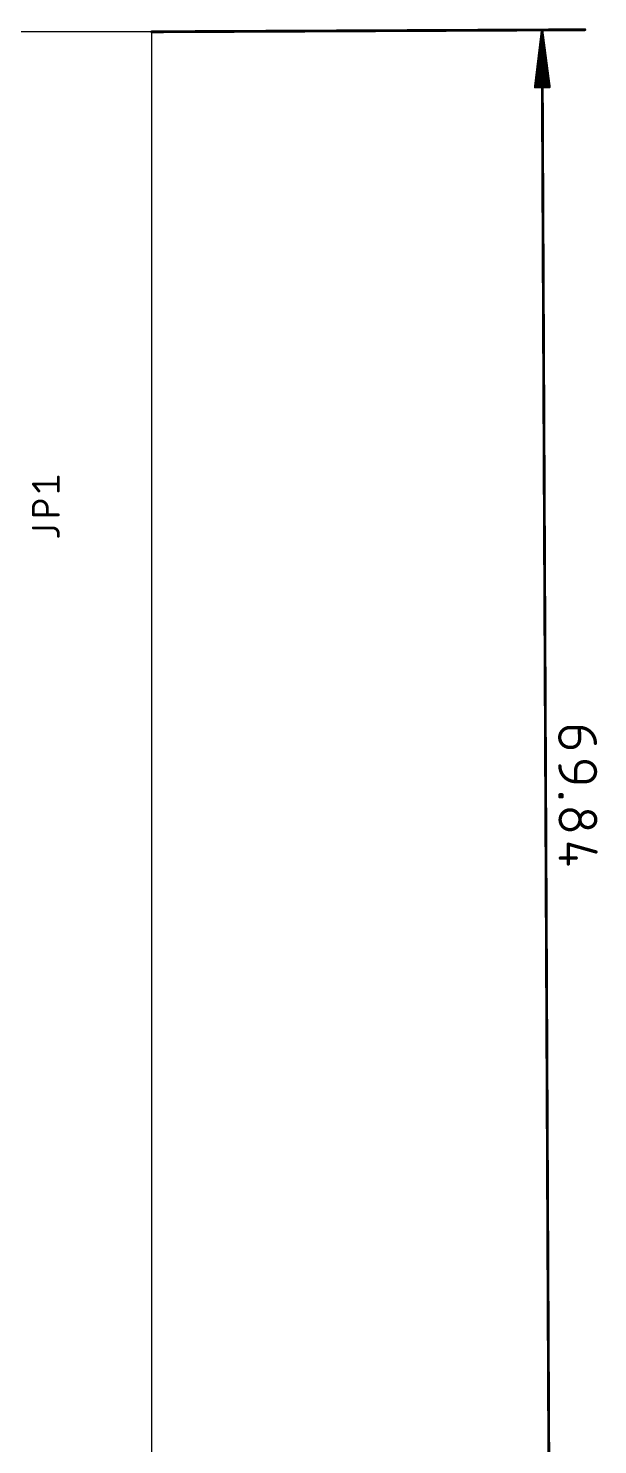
# Model space of a CAD drawing. Extents: x -1 to 120, y -17 to 80.
# Drawn here: x 94.4 to 120.3, y 15.6 to 80.2 of the extents above; entities that cross this region are included whole.
import ezdxf

# ---------------------------------------------------------------- set-up
doc = ezdxf.new("R2010")
doc.units = 0
for name, color, linetype in [('1', 22, 'CONTINUOUS'), ('20', 30, 'CONTINUOUS'), ('25', 253, 'CONTINUOUS')]:
    doc.layers.add(name, color=color, linetype=linetype)

msp = doc.modelspace()

# ---------------------------------------------------------------- linework, layer by layer
at = {"layer": '1'}
for points, const_width in [([(100, 80), (119.7296, 80.0932)], 0.13), ([(117.4727, 77.4825), (117.7799, 80.019)], 0.13), ([(117.5319, 77.4828), (117.7799, 80.019)], 0.13), ([(117.6619, 77.4834), (117.7799, 80.019)], 0.13), ([(117.7799, 80.019), (118.1093, 10.309)], 0.13), ([(117.7799, 80.019), (118.1111, 77.4855)], 0.13), ([(117.7799, 80.019), (117.9219, 77.4847)], 0.13), ([(117.7799, 80.019), (118.0519, 77.4853)], 0.13), ([(118.1111, 77.4855), (117.4727, 77.4825)], 0.13), ([(119.0322, 48.2842), (119.4837, 48.2866)], 0.1524), ([(119.4837, 48.2866), (119.4865, 47.7448)], 0.1524), ([(119.1272, 47.3816), (119.0369, 47.3812)], 0.1524), ([(119.6725, 46.7245), (119.7628, 46.7249)], 0.1524), ([(119.316, 45.8195), (119.3132, 46.3613)], 0.1524), ([(119.7675, 45.8218), (119.316, 45.8195)], 0.1524), ([(118.5967, 45.2182), (118.687, 45.2187)], 0.1524), ([(118.5971, 45.1279), (118.5967, 45.2182)], 0.1524), ([(118.6874, 45.1284), (118.5971, 45.1279)], 0.1524), ([(118.687, 45.2187), (118.6874, 45.1284)], 0.1524), ([(120.2359, 42.6146), (118.9697, 42.9692)], 0.1524), ([(118.9697, 42.9692), (118.9744, 42.0661)], 0.1524), ([(119.3342, 42.339), (118.6117, 42.3352)], 0.1524)]:
    msp.add_lwpolyline(points, dxfattribs=dict(at, const_width=const_width))
for points, const_width in [([(99.9998, 80.0325, 1), (100.0002, 79.9675)], 0.065), ([(117.8124, 80.0192, 1), (117.7474, 80.0189)], 0.065), ([(117.8121, 80.0232, 1), (117.7477, 80.0148)], 0.065), ([(117.8124, 80.0175, 1), (117.7474, 80.0205)], 0.065), ([(117.8122, 80.0225, 1), (117.7476, 80.0155)], 0.065), ([(117.8124, 80.0208, 1), (117.7475, 80.0172)], 0.065), ([(117.8122, 80.0151, 1), (117.7476, 80.0229)], 0.065), ([(117.8123, 80.0158, 1), (117.7476, 80.0222)], 0.065), ([(119.7297, 80.0607, 1), (119.7294, 80.1257)], 0.065), ([(117.4725, 77.515, 1), (117.4728, 77.45)], 0.065), ([(117.4404, 77.4864, 1), (117.5049, 77.4786)], 0.065), ([(117.4995, 77.486, 1), (117.5642, 77.4796)], 0.065), ([(117.6294, 77.4849, 1), (117.6944, 77.4819)], 0.065), ([(117.8894, 77.4828, 1), (117.9543, 77.4865)], 0.065), ([(118.0196, 77.4818, 1), (118.0842, 77.4887)], 0.065), ([(118.0789, 77.4813, 1), (118.1434, 77.4898)], 0.065), ([(118.1113, 77.453, 1), (118.111, 77.518)], 0.065), ([(119.0322, 48.2842, 1), (119.0369, 47.3812)], 0.1524), ([(119.032, 48.3223, 1), (119.0324, 48.2461)], 0.0762), ([(119.0324, 48.2461, 1), (119.032, 48.3223)], 0.0762), ([(119.1272, 47.3816, 0.4142), (119.4865, 47.7448)], 0.1524), ([(119.5218, 48.2868, 1), (119.4456, 48.2864)], 0.0762), ([(120.21, 47.5679, 0.4142), (119.4837, 48.2866)], 0.1524), ([(119.4835, 48.3247, 1), (119.4839, 48.2485)], 0.0762), ([(119.5246, 47.745, 1), (119.4484, 47.7446)], 0.0762), ([(119.4484, 47.7446, 1), (119.5246, 47.745)], 0.0762), ([(119.4839, 48.2485, 1), (119.4835, 48.3247)], 0.0762), ([(119.0367, 47.4192, 1), (119.0371, 47.3431)], 0.0762), ([(119.0371, 47.3431, 1), (119.0367, 47.4192)], 0.0762), ([(119.127, 47.4197, 1), (119.1274, 47.3435)], 0.0762), ([(119.1274, 47.3435, 1), (119.127, 47.4197)], 0.0762), ([(120.1719, 47.5677, 1), (120.2481, 47.5681)], 0.0762), ([(118.5897, 46.5382, 0.4142), (119.316, 45.8195)], 0.1524), ([(118.6278, 46.5384, 1), (118.5516, 46.538)], 0.0762), ([(119.6725, 46.7245, 0.4142), (119.3132, 46.3613)], 0.1524), ([(119.6723, 46.7626, 1), (119.6727, 46.6864)], 0.0762), ([(119.6727, 46.6864, 1), (119.6723, 46.7625)], 0.0762), ([(119.7675, 45.8218, 1), (119.7628, 46.7249)], 0.1524), ([(119.7626, 46.763, 1), (119.763, 46.6868)], 0.0762), ([(119.763, 46.6868, 1), (119.7626, 46.763)], 0.0762), ([(119.3513, 46.3615, 1), (119.2751, 46.3611)], 0.0762), ([(119.2751, 46.3611, 1), (119.3513, 46.3615)], 0.0762), ([(119.3158, 45.8576, 1), (119.3162, 45.7814)], 0.0762), ([(119.2779, 45.8193, 1), (119.3541, 45.8197)], 0.0762), ([(119.3162, 45.7814, 1), (119.3158, 45.8576)], 0.0762), ([(119.7674, 45.8599, 1), (119.7677, 45.7837)], 0.0762), ([(119.7677, 45.7837, 1), (119.7674, 45.8599)], 0.0762), ([(118.5965, 45.2563, 1), (118.5968, 45.1801)], 0.0762), ([(118.6347, 45.2184, 1), (118.5586, 45.218)], 0.0762), ([(118.5969, 45.166, 1), (118.5973, 45.0898)], 0.0762), ([(118.7251, 45.2189, 1), (118.6489, 45.2185)], 0.0762), ([(118.6872, 45.1806, 1), (118.6868, 45.2568)], 0.0762), ([(118.6876, 45.0903, 1), (118.6872, 45.1665)], 0.0762), ([(118.559, 45.1277, 1), (118.6352, 45.1281)], 0.0762), ([(119.0518, 44.5328, 1), (119.0565, 43.6297)], 0.1524), ([(118.6493, 45.1282, 1), (118.7255, 45.1286)], 0.0762), ([(119.0565, 43.6297, 1), (119.0518, 44.5328)], 0.1524), ([(119.0516, 44.5709, 1), (119.052, 44.4947)], 0.0762), ([(119.052, 44.4947, 1), (119.0516, 44.5709)], 0.0762), ([(119.8651, 44.4467, 1), (119.8688, 43.7243)], 0.1524), ([(119.8688, 43.7243, 1), (119.8651, 44.4467)], 0.1524), ([(119.8649, 44.4848, 1), (119.8653, 44.4086)], 0.0762), ([(119.8653, 44.4086, 1), (119.8649, 44.4848)], 0.0762), ([(119.0563, 43.6678, 1), (119.0567, 43.5916)], 0.0762), ([(119.0567, 43.5916, 1), (119.0563, 43.6678)], 0.0762), ([(119.8686, 43.7624, 1), (119.869, 43.6862)], 0.0762), ([(119.869, 43.6862, 1), (119.8686, 43.7624)], 0.0762), ([(118.9799, 43.0059, 1), (118.9594, 42.9325)], 0.0762), ([(119.0078, 42.9694, 1), (118.9316, 42.969)], 0.0762), ([(120.2256, 42.5779, 1), (120.2462, 42.6513)], 0.0762), ([(118.6115, 42.3733, 1), (118.6119, 42.2971)], 0.0762), ([(118.9363, 42.0659, 1), (119.0125, 42.0663)], 0.0762), ([(119.3344, 42.3009, 1), (119.334, 42.377)], 0.0762)]:
    msp.add_lwpolyline(points, format="xyb", dxfattribs=dict(at, const_width=const_width))
at = {"layer": '20'}
for p, q in [((100, 80), (0, 80)), ((100, 10.16), (100, 80))]:
    msp.add_line(p, q, dxfattribs=at)
at = {"layer": '25'}
for points, const_width in [([(94.6023, 59.417, 1), (94.6023, 59.3535)], 0.0635), ([(94.6271, 59.405, 1), (94.5775, 59.3654)], 0.0635), ([(95.7771, 59.7027, 1), (95.7135, 59.7027)], 0.0635), ([(95.7453, 59.3535, 1), (95.7453, 59.417)], 0.0635), ([(94.8315, 59.0479, 1), (94.8811, 59.0875)], 0.0635), ([(95.7135, 59.0677, 1), (95.7771, 59.0677)], 0.0635), ([(94.6341, 58.2994, 1), (94.5705, 58.2994)], 0.0635), ([(94.5705, 58.2994, 1), (94.6341, 58.2994)], 0.0635), ([(95.2373, 58.2994, 1), (94.6023, 58.2994)], 0.127), ([(95.2691, 58.2994, 1), (95.2056, 58.2994)], 0.0635), ([(95.2056, 58.2994, 1), (95.2691, 58.2994)], 0.0635), ([(94.5705, 57.9819, 1), (94.6341, 57.9819)], 0.0635), ([(94.6023, 58.0136, 1), (94.6023, 57.9501)], 0.0635), ([(95.2056, 57.9819, 1), (95.2691, 57.9819)], 0.0635), ([(95.7453, 57.9501, 1), (95.7453, 58.0136)], 0.0635), ([(94.6023, 57.4156, 1), (94.6023, 57.3521)], 0.0635), ([(95.4913, 57.4156, 1), (95.4913, 57.3521)], 0.0635), ([(95.7453, 57.1298, 0.4142), (95.4913, 57.3838)], 0.127), ([(95.4913, 57.3521, 1), (95.4913, 57.4156)], 0.0635), ([(95.7771, 57.1298, 1), (95.7135, 57.1298)], 0.0635), ([(95.7135, 57.1298, 1), (95.7771, 57.1298)], 0.0635), ([(95.7135, 57.0028, 1), (95.7771, 57.0028)], 0.0635)]:
    msp.add_lwpolyline(points, format="xyb", dxfattribs=dict(at, const_width=const_width))
at = {"layer": '25', "const_width": 0.127}
for points in [[(94.8563, 59.0677), (94.6023, 59.3852)], [(94.6023, 59.3852), (95.7453, 59.3852)], [(95.7453, 59.0677), (95.7453, 59.7027)], [(94.6023, 57.9819), (94.6023, 58.2994)], [(95.2373, 58.2994), (95.2373, 57.9819)], [(95.7453, 57.9819), (94.6023, 57.9819)], [(94.6023, 57.3838), (95.4913, 57.3838)], [(95.7453, 57.1298), (95.7453, 57.0028)]]:
    msp.add_lwpolyline(points, dxfattribs=at)

doc.saveas('drawing.dxf')
